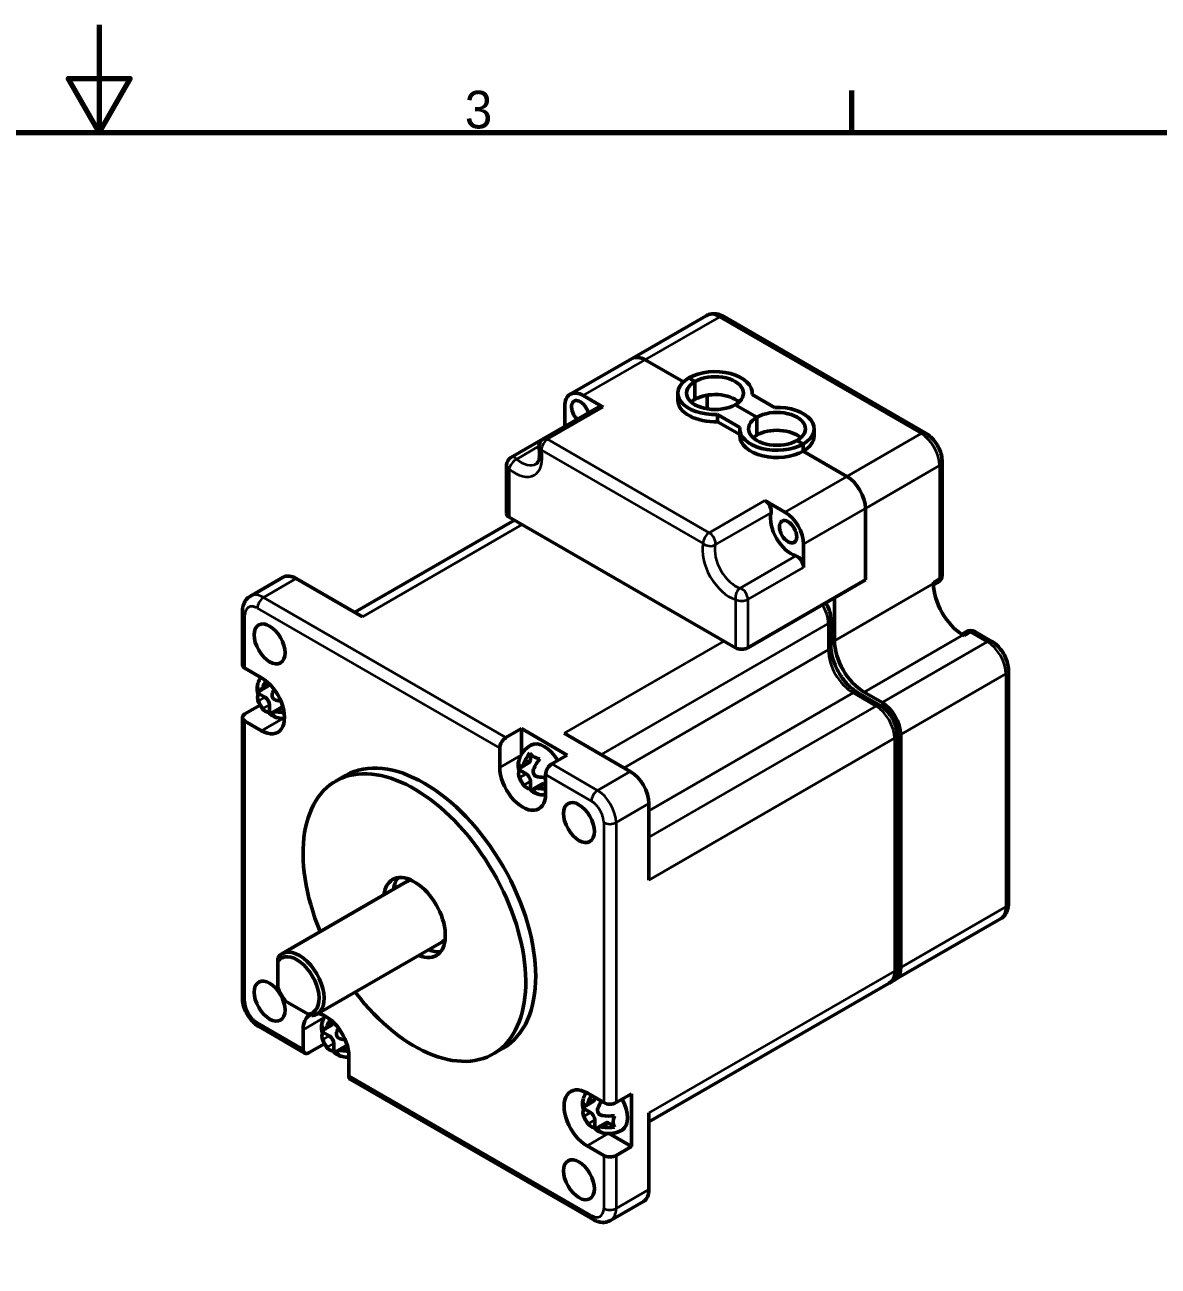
# Model space of a CAD drawing. Header units: millimetres. Extents: x -2 to 1336, y -106 to 364.
# Drawn here: x 248.1 to 377.6, y 222 to 363.9 of the extents above; entities that cross this region are included whole.
import ezdxf

# ---------------------------------------------------------------- set-up
doc = ezdxf.new("R2010")
doc.units = ezdxf.units.MM
doc.header["$LTSCALE"] = 1.2
doc.layers.get('0').update_dxf_attribs({"lineweight": 25})
for name, color, linetype, lineweight in [('경계(ISO)', 7, 'Continuous', 70), ('외형선(ISO)', 7, 'Continuous', 50), ('좁은 외형선(ISO)', 7, 'Continuous', 35)]:
    doc.layers.add(name, color=color, linetype=linetype, lineweight=lineweight)
doc.styles.get("Standard").update_dxf_attribs({"font": ''})
doc.styles.get('Standard').set_extended_font_data('Gulim')

# ---------------------------------------------------------------- blocks, each defined once
blk = doc.blocks.new('경계 Default Border')
at = {"layer": '경계(ISO)'}
blk.add_line((280, 287), (280, 290.9), dxfattribs=at)
at = {"layer": '경계(ISO)', "flags": 128}
for points in [[(210, 297), (210, 287), (207.11, 292), (212.89, 292), (210, 287)], [(10, 10), (10, 287), (410, 287), (410, 10), (10, 10)]]:
    blk.add_lwpolyline(points, dxfattribs=at)
at = {"layer": '경계(ISO)', "insert": (244.01, 287.32), "char_height": 3.5, "attachment_point": 7}
blk.add_mtext('3', dxfattribs=at)

msp = doc.modelspace()

# ---------------------------------------------------------------- linework, layer by layer
at = {"layer": '외형선(ISO)', "color": 0}
for p, q in [((325.945, 330.657), (317.46, 325.758)), ((350.997, 317.249), (327.945, 330.558)), ((317.46, 325.758), (310.389, 321.676)), ((323.322, 323.091), (318.96, 325.61)), ((318.96, 325.61), (323.322, 323.091)), ((323.945, 323.548), (324.652, 323.14)), ((324.652, 323.14), (323.945, 323.548)), ((324.652, 321.098), (324.652, 323.14)), ((324.652, 323.14), (324.652, 321.098)), ((314.175, 320.207), (311.889, 321.527)), ((322.7, 320.996), (322.7, 321.813)), ((326.031, 320.221), (326.031, 321.571)), ((333.741, 320.179), (331.191, 321.651)), ((331.2, 321.645), (331.2, 321.813)), ((313.675, 320.257), (307.311, 316.582)), ((309.768, 320.302), (309.768, 318)), ((326.031, 320.221), (325.763, 320.066)), ((325.866, 320.044), (326.102, 320.18)), ((326.102, 320.18), (326.031, 320.221)), ((326.102, 320.18), (326.102, 320.002)), ((327.231, 319.364), (329.781, 317.893)), ((327.231, 318.548), (327.231, 319.364)), ((329.248, 320.486), (331.723, 319.057)), ((329.248, 320.486), (331.723, 319.057)), ((329.771, 317.081), (327.231, 318.548)), ((331.723, 317.016), (331.723, 319.057)), ((331.723, 319.057), (331.723, 317.016)), ((303.611, 314.446), (307.311, 316.582)), ((329.771, 317.73), (329.771, 316.914)), ((336.32, 316.404), (337.027, 315.995)), ((336.32, 316.404), (337.027, 315.995)), ((338.271, 316.914), (338.271, 317.73)), ((337.027, 315.179), (337.027, 315.995)), ((337.027, 315.179), (337.027, 315.995)), ((342.012, 312.301), (337.027, 315.179)), ((337.027, 315.179), (342.012, 312.301)), ((303.111, 313.58), (303.111, 308.055)), ((352.911, 301.042), (352.911, 313.934)), ((334.941, 308.218), (332.654, 309.538)), ((344.133, 308.626), (344.133, 300.461)), ((344.133, 308.626), (344.133, 300.461)), ((304.01, 307.297), (285.767, 296.764)), ((329.284, 292.705), (303.404, 307.647)), ((337.062, 301.904), (337.062, 304.544)), ((273.832, 298.61), (277.579, 300.773)), ((286.645, 296.257), (279.079, 300.625)), ((344.133, 300.461), (330.698, 292.705)), ((344.133, 300.461), (340.598, 298.42)), ((351.911, 300.225), (351.911, 300.053)), ((351.914, 299.889), (352.411, 300.175)), ((340.598, 293.521), (340.598, 298.42)), ((272.917, 290.786), (272.917, 296.828)), ((340.183, 295.889), (340.183, 292.868)), ((355.661, 294.546), (355.164, 294.259)), ((355.305, 294.174), (355.454, 294.089)), ((356.661, 294.546), (358.563, 293.448)), ((275.119, 289.275), (273.21, 290.378)), ((360.477, 290.133), (360.477, 263.515)), ((274.975, 287.813), (275.858, 288.322)), ((274.978, 289.251), (274.978, 289.357)), ((274.728, 287.417), (274.801, 287.459)), ((274.801, 287.459), (274.801, 287.828)), ((275.508, 287.051), (274.801, 287.459)), ((343.219, 287.61), (345.835, 286.1)), ((346.042, 286.459), (343.992, 287.642)), ((273.21, 285.152), (274.953, 286.158)), ((275.93, 285.335), (276.003, 285.377)), ((276.003, 285.377), (276.003, 286.193)), ((276.323, 285.192), (276.003, 285.377)), ((276.397, 285.351), (277.28, 285.86)), ((272.917, 252.737), (272.917, 284.744)), ((273.21, 284.336), (275.119, 283.233)), ((303.05, 282.458), (304.818, 283.478)), ((304.818, 283.478), (310.051, 280.457)), ((304.818, 283.478), (304.818, 280.514)), ((317.263, 278.579), (309.697, 282.948)), ((347.749, 282.784), (347.749, 256.167)), ((348.164, 282.784), (348.164, 256.167)), ((302.343, 281.233), (302.343, 279.028)), ((305.698, 279.586), (304.815, 279.076)), ((305.843, 279.906), (305.843, 280.571)), ((310.051, 280.457), (308.283, 279.437)), ((284.716, 278.124), (283.585, 277.47)), ((304.568, 278.68), (304.641, 278.722)), ((304.641, 278.722), (304.641, 279.091)), ((305.348, 278.314), (304.641, 278.722)), ((307.576, 276.007), (307.576, 278.212)), ((305.843, 276.64), (305.77, 276.598)), ((305.843, 276.64), (305.843, 277.457)), ((306.163, 276.456), (305.843, 276.64)), ((306.237, 276.614), (307.12, 277.124)), ((307.576, 277.028), (307.47, 277.089)), ((319.384, 266.169), (319.384, 274.905)), ((291.716, 265.999), (277.433, 257.753)), ((347.542, 254.793), (359.563, 261.733)), ((295.716, 259.071), (281.433, 250.824)), ((276.958, 257.299), (276.958, 256.885)), ((276.958, 256.885), (276.958, 253.896)), ((319.384, 238.536), (346.835, 254.385)), ((347.542, 254.793), (346.835, 254.385)), ((277.856, 252.341), (280.444, 250.847)), ((280.444, 250.847), (280.802, 250.64)), ((280.064, 246.401), (274.832, 249.422)), ((279.857, 249.063), (279.857, 246.858)), ((282.082, 248.715), (282.155, 248.757)), ((282.155, 248.757), (282.155, 249.126)), ((282.862, 248.349), (282.155, 248.757)), ((282.329, 249.111), (283.212, 249.62)), ((282.307, 247.456), (280.564, 246.45)), ((283.357, 246.675), (283.357, 247.491)), ((284.634, 247.159), (283.751, 246.649)), ((302.716, 246.947), (301.585, 246.294)), ((283.284, 246.633), (283.357, 246.675)), ((283.677, 246.49), (283.357, 246.675)), ((285.09, 245.879), (284.998, 245.932)), ((285.09, 243.837), (285.09, 246.042)), ((313.015, 227.376), (285.297, 243.38)), ((314.222, 240.735), (312.313, 241.837)), ((313.197, 241.204), (313.197, 241.327)), ((315.637, 240.735), (317.404, 241.755)), ((317.404, 241.755), (317.404, 235.713)), ((311.922, 239.978), (311.995, 240.02)), ((311.995, 240.02), (311.995, 240.389)), ((312.702, 239.612), (311.995, 240.02)), ((312.169, 240.374), (313.052, 240.884)), ((313.197, 237.938), (313.197, 238.755)), ((313.591, 237.912), (314.473, 238.422)), ((315.399, 238.055), (314.823, 238.387)), ((319.384, 230.814), (319.384, 239.551)), ((313.124, 237.896), (313.197, 237.938)), ((313.517, 237.754), (313.197, 237.938)), ((317.404, 235.713), (314.838, 237.195)), ((312.313, 235.795), (314.222, 234.693)), ((317.404, 235.713), (315.637, 234.693)), ((315.015, 227.277), (318.763, 229.441))]:
    msp.add_line(p, q, dxfattribs=at)
for centre, radius, start, end in [((307.811, 315.716), 1, 120, 190.36798), ((304.111, 313.58), 1, 120, 180), ((351.911, 301.042), 1, 300, 0), ((356.161, 293.68), 1, 60, 120), ((277.594, 287.683), 3.05, 147.34238, 161.26179), ((277.594, 287.683), 3.05, 198.73821, 221.26179), ((277.594, 287.683), 3.05, 258.73821, 272.62595), ((307.434, 278.947), 3.05, 120, 161.26179), ((307.434, 278.947), 3.05, 198.73821, 221.26179), ((307.434, 278.947), 3.05, 258.73821, 272.62595), ((284.948, 248.981), 3.05, 147.37405, 161.26179), ((284.948, 248.981), 3.05, 198.73821, 221.26179), ((284.948, 248.981), 3.05, 258.73821, 272.65762), ((314.788, 240.245), 3.05, 147.37405, 161.26179), ((314.788, 240.245), 3.05, 198.73821, 221.26179), ((314.788, 240.245), 3.05, 258.73821, 300)]:
    msp.add_arc(centre, radius, start, end, dxfattribs=at)
for centre, major_axis, start_param, end_param in [((318.96, 323.16), (-1.5, 2.598), 5.4977871, 6.2831853), ((318.96, 323.16), (-1.5, 2.598), 5.4977871, 6.2831853), ((326.95, 321.813), (-4.25, 0), 5.4977871, 7.9201259), ((326.95, 321.813), (4.25, 0), 6.217041, 8.6393798), ((326.95, 321.813), (3.25, 0), 5.4977871, 8.6393798), ((311.889, 319.078), (-1.5, 2.598), 5.4977871, 7.0685835), ((326.95, 321.813), (-3.25, 0), 5.4977871, 8.6393798), ((311.535, 319.69), (-0.7, 1.212), 4.2857638, 8.2806068), ((326.95, 320.996), (-4.25, 0), 0, 1.6369406), ((326.95, 319.772), (-3.25, 0), 5.4977871, 5.7080739), ((326.95, 319.772), (-3.25, 0), 3.7167041, 5.4977871), ((314.175, 319.391), (-0.5, 0.866), 5.4977871, 6.2831853), ((334.021, 317.73), (3.25, 0), 5.4977871, 8.6393798), ((334.021, 317.73), (4.25, 0), 5.4977871, 7.9201259), ((334.021, 317.73), (-4.25, 0), 6.217041, 8.6393798), ((334.021, 317.73), (-3.25, 0), 5.4977871, 8.6393798), ((334.021, 316.914), (-4.25, 0), 0, 2.3561945), ((334.021, 315.689), (-3.25, 0), 5.4977871, 5.7080739), ((334.021, 315.689), (-3.25, 0), 3.7167041, 5.4977871), ((334.021, 316.914), (4.25, 0), 5.4977871, 6.2831853), ((342.012, 309.851), (1.5, -2.598), 0.7853982, 2.3561945), ((342.012, 309.851), (-1.5, 2.598), 3.9269908, 5.4977871), ((332.654, 308.722), (0.5, -0.866), 0.5534386, 2.3561945), ((304.111, 308.055), (-1, 0), 0, 0.7853982), ((335.648, 306.177), (-1.675, 2.901), 0.5534386, 2.5881541), ((334.941, 305.769), (1.5, -2.598), 0.7853982, 2.3561945), ((336.355, 302.312), (0.5, -0.866), 0.7853982, 2.5881541), ((279.079, 298.175), (-1.5, 2.598), 5.4977871, 6.2831853), ((355.305, 298.094), (2.4, -4.157), 3.9269908, 5.4977871), ((329.991, 293.113), (-1, 0), 0.7853982, 2.3561945), ((343.992, 291.562), (2.4, -4.157), 3.9269908, 5.4977871), ((273.917, 290.786), (-1, 0), 0, 0.7853982), ((275.827, 288.704), (-0.874, -1.513), 5.1188275, 5.9734086), ((277.594, 288.336), (-2.943, 0), 6.0897819, 6.5338087), ((275.119, 286.254), (1.85, -3.204), 5.4977871, 8.6393798), ((277.029, 288.01), (1.472, 2.549), 1.5382299, 1.8214198), ((275.508, 288.928), (0.35, -0.606), 0, 0.6903807), ((277.594, 287.03), (-2.943, 0), 6.0537134, 6.5338088), ((275.508, 286.479), (-0.35, 0.606), 3.9269919, 5.4977871), ((278.16, 287.357), (-1.472, -2.549), 4.8096804, 4.9630124), ((277.594, 288.336), (2.943, 0), 4.4617655, 4.6150976), ((273.917, 284.744), (-1, 0), 5.4977871, 7.0685835), ((277.029, 288.01), (-1.472, -2.549), 6.0325615, 6.5126572), ((277.594, 285.642), (-1.747, 0), 0.3097767, 1.1643578), ((277.594, 287.03), (-2.943, 0), 1.3201728, 1.6033627), ((277.63, 285.254), (-0.35, 0.606), 5.5928046, 6.2831853), ((346.042, 284.009), (1.5, -2.598), 0.7853982, 2.3561945), ((278.16, 287.357), (-1.472, -2.549), 6.0325618, 6.4765888), ((277.594, 287.683), (1.85, -3.204), 5.5170578, 5.5504777), ((303.05, 281.641), (-0.5, -0.866), 3.9269908, 5.4977871), ((293.716, 262.535), (-9, 15.588), 3.1415927, 6.2831853), ((307.434, 278.947), (-1.525, 2.641), 4.712389, 6.2831853), ((292.585, 261.882), (9, -15.588), 4.9364821, 10.7714812), ((305.666, 279.967), (-0.874, -1.513), 5.1188275, 5.9734086), ((307.434, 279.6), (-2.943, 0), 6.0897819, 6.5338088), ((306.869, 279.273), (1.472, 2.549), 1.3413244, 1.8214198), ((305.348, 280.192), (0.35, -0.606), 0, 0.7853982), ((307.434, 280.988), (-1.747, 0), 0.3097767, 1.2610197), ((308, 278.62), (-1.472, -2.549), 4.4829171, 4.9630123), ((304.959, 277.518), (1.85, -3.204), 3.9269908, 7.0685835), ((307.434, 278.294), (-2.943, 0), 6.0537134, 6.5338088), ((305.348, 277.742), (-0.35, 0.606), 3.9269908, 5.4977871), ((308.283, 278.62), (-0.5, -0.866), 3.9269908, 5.4977871), ((317.263, 276.13), (-1.5, 2.598), 3.9269908, 5.4977871), ((306.869, 279.273), (-1.472, -2.549), 6.0325618, 6.5126572), ((307.434, 279.6), (2.943, 0), 4.4617655, 4.7604575), ((307.434, 278.294), (-2.943, 0), 1.3201728, 1.6188648), ((307.47, 276.518), (-0.35, 0.606), 5.4977871, 6.2831853), ((307.434, 276.906), (-1.747, 0), 0.3097767, 1.1643578), ((308, 278.62), (-1.472, -2.549), 6.0325618, 6.4765888), ((307.434, 278.947), (1.85, -3.204), 5.5170578, 5.5504777), ((292.585, 261.882), (2.5, -4.33), 5.6396842, 10.0682791), ((293.716, 262.535), (-2.5, 4.33), 0.2282509, 0.6435011), ((293.716, 262.535), (-2, 3.464), 6.0671674, 6.2831853), ((279.433, 254.289), (-2, 3.464), 2.861555, 6.563223), ((293.716, 262.535), (2.5, -4.33), 5.6396842, 6.0549344), ((293.716, 262.535), (2, -3.464), 0, 0.2160179), ((279.15, 254.125), (-1.8, 3.118), 2.8895397, 6.5352382), ((346.042, 257.391), (1.5, -2.598), 6.0757398, 7.0685835), ((279.15, 254.125), (-1.8, 3.118), 1.3187434, 1.8228492), ((282.473, 247.552), (-1.85, 3.204), 0.0062091, 0.7853982), ((282.473, 247.552), (1.85, -3.204), 0.7853982, 2.7056261), ((283.18, 250.002), (-0.874, -1.513), 5.1188275, 5.9734086), ((284.948, 249.635), (-2.943, 0), 6.0897819, 6.5338087), ((284.948, 248.981), (1.85, -3.204), 3.8743002, 3.9077202), ((284.383, 249.308), (1.472, 2.549), 1.5382299, 1.8214198), ((282.862, 250.227), (0.35, -0.606), 0, 0.6903807), ((284.948, 248.328), (-2.943, 0), 6.0537134, 6.5338088), ((282.862, 247.777), (-0.35, 0.606), 3.9269908, 5.4977871), ((285.514, 248.655), (-1.472, -2.549), 4.8096804, 4.9630125), ((280.564, 247.267), (-0.5, -0.866), 5.4977871, 7.0685835), ((284.383, 249.308), (-1.472, -2.549), 6.0325618, 6.5126572), ((284.948, 249.635), (2.943, 0), 4.4617655, 4.6150976), ((284.984, 246.552), (-0.35, 0.606), 5.5928046, 6.2831853), ((284.948, 246.94), (-1.747, 0), 0.3097767, 1.1643578), ((285.514, 248.655), (-1.472, -2.549), 6.0325618, 6.4765888), ((284.948, 248.328), (-2.943, 0), 1.3201726, 1.6033627), ((285.797, 244.246), (-0.5, -0.866), 5.4977871, 6.2831853), ((312.313, 238.816), (-1.85, 3.204), 5.4977871, 8.6393798), ((314.788, 240.898), (-2.943, 0), 6.0897819, 6.5338088), ((314.788, 240.245), (1.85, -3.204), 3.8743002, 3.9077202), ((314.222, 240.571), (1.472, 2.549), 1.5227278, 1.8214198), ((312.702, 241.49), (0.35, -0.606), 0, 0.7853982), ((313.02, 241.265), (-0.874, -1.513), 5.1188275, 5.9734086), ((314.788, 239.592), (-2.943, 0), 6.0537134, 6.5338088), ((315.354, 239.918), (-1.472, -2.549), 4.6643205, 4.9630128), ((314.93, 241.143), (-1, 0), 0.7853982, 2.3561945), ((314.788, 240.245), (1.525, -2.641), 0, 1.5707963), ((312.702, 239.041), (-0.35, 0.606), 3.9269908, 5.4977871), ((314.788, 240.898), (2.943, 0), 4.4617655, 4.9418609), ((314.823, 237.816), (-0.35, 0.606), 5.4977871, 6.2831853), ((316.556, 239.224), (-0.874, -1.513), 5.0221657, 5.9734086), ((314.222, 240.571), (-1.472, -2.549), 6.0325618, 6.5126572), ((314.788, 238.204), (-1.747, 0), 0.3097767, 1.1643578), ((315.354, 239.918), (-1.472, -2.549), 6.0325618, 6.4765888), ((314.788, 239.592), (-2.943, 0), 1.3201728, 1.8002682), ((314.93, 235.101), (-1, 0), 0.7853982, 2.3561945), ((317.263, 232.039), (1.5, -2.598), 0, 0.7853982)]:
    msp.add_ellipse(centre, major_axis=major_axis, ratio=0.5773503, start_param=start_param, end_param=end_param, dxfattribs=at)
for centre, major_axis in [((335.294, 305.973), (-0.7, 1.212)), ((276.039, 293.154), (1.25, -2.165)), ((311.394, 272.741), (1.25, -2.165)), ((276.039, 252.329), (1.25, -2.165)), ((311.394, 231.917), (1.25, -2.165))]:
    msp.add_ellipse(centre, major_axis=major_axis, ratio=0.5773503, dxfattribs=at)
for points, knots in [([(327.945, 330.558), (327.832, 330.623), (327.714, 330.681), (327.468, 330.778), (327.34, 330.818), (327.073, 330.872), (326.934, 330.886), (326.65, 330.883), (326.505, 330.865), (326.217, 330.79), (326.076, 330.733), (325.945, 330.657)], [0, 0, 0, 0, 0.15707963, 0.15707963, 0.31415927, 0.31415927, 0.4712389, 0.4712389, 0.62831853, 0.62831853, 0.78539816, 0.78539816, 0.78539816, 0.78539816]), ([(352.911, 313.934), (352.911, 314.195), (352.876, 314.456), (352.752, 314.971), (352.662, 315.224), (352.436, 315.713), (352.3, 315.948), (351.99, 316.388), (351.815, 316.592), (351.432, 316.958), (351.224, 317.118), (350.997, 317.249)], [4.712389, 4.712389, 4.712389, 4.712389, 5.0265482, 5.0265482, 5.3407075, 5.3407075, 5.6548668, 5.6548668, 5.969026, 5.969026, 6.2831853, 6.2831853, 6.2831853, 6.2831853]), ([(306.828, 315.536), (306.867, 315.321), (306.888, 315.117), (306.897, 314.743), (306.885, 314.573), (306.836, 314.28), (306.799, 314.158), (306.716, 313.963), (306.67, 313.892), (306.581, 313.787), (306.539, 313.753), (306.493, 313.727)], [6.0512257, 6.0512257, 6.0512257, 6.0512257, 6.2546973, 6.2546973, 6.4581688, 6.4581688, 6.6616404, 6.6616404, 6.8651119, 6.8651119, 7.0685835, 7.0685835, 7.0685835, 7.0685835]), ([(272.917, 296.828), (272.917, 296.959), (272.926, 297.09), (272.965, 297.352), (272.995, 297.482), (273.082, 297.74), (273.139, 297.868), (273.283, 298.112), (273.372, 298.229), (273.58, 298.44), (273.701, 298.534), (273.832, 298.61)], [3.14159265, 3.14159265, 3.14159265, 3.14159265, 3.29867229, 3.29867229, 3.45575192, 3.45575192, 3.61283155, 3.61283155, 3.76991118, 3.76991118, 3.92699082, 3.92699082, 3.92699082, 3.92699082]), ([(339.599, 297.844), (339.681, 297.708), (339.755, 297.567), (339.934, 297.18), (340.024, 296.926), (340.148, 296.412), (340.183, 296.151), (340.183, 295.889)], [5.47034983, 5.47034983, 5.47034983, 5.47034983, 5.65486678, 5.65486678, 5.96902604, 5.96902604, 6.28318531, 6.28318531, 6.28318531, 6.28318531]), ([(340.183, 292.868), (340.183, 292.568), (340.22, 292.231), (340.377, 291.51), (340.499, 291.126), (340.821, 290.355), (341.022, 289.969), (341.485, 289.241), (341.746, 288.9), (342.291, 288.305), (342.576, 288.05), (342.978, 287.758), (343.1, 287.679), (343.219, 287.61)], [3.1415927, 3.1415927, 3.1415927, 3.1415927, 3.4210645, 3.4210645, 3.7079408, 3.7079408, 4.0004974, 4.0004974, 4.2942545, 4.2942545, 4.5843858, 4.5843858, 4.712389, 4.712389, 4.712389, 4.712389]), ([(360.477, 290.133), (360.477, 290.394), (360.442, 290.655), (360.318, 291.17), (360.228, 291.423), (360.002, 291.912), (359.866, 292.147), (359.556, 292.587), (359.381, 292.792), (358.998, 293.157), (358.79, 293.317), (358.563, 293.448)], [4.712389, 4.712389, 4.712389, 4.712389, 5.0265482, 5.0265482, 5.3407075, 5.3407075, 5.6548668, 5.6548668, 5.969026, 5.969026, 6.2831853, 6.2831853, 6.2831853, 6.2831853]), ([(274.743, 287.915), (274.766, 287.863), (274.8, 287.82), (274.881, 287.781), (274.929, 287.785), (275.022, 287.84), (275.072, 287.891), (275.163, 288.029), (275.204, 288.115), (275.238, 288.201)], [0.26918417, 0.26918417, 0.26918417, 0.26918417, 0.29731534, 0.29731534, 0.32544651, 0.32544651, 0.35357767, 0.35357767, 0.38170884, 0.38170884, 0.38170884, 0.38170884]), ([(275.238, 285.751), (275.204, 285.798), (275.163, 285.86), (275.072, 286.007), (275.022, 286.09), (274.929, 286.253), (274.881, 286.337), (274.8, 286.489), (274.766, 286.556), (274.743, 286.609)], [0.14468992, 0.14468992, 0.14468992, 0.14468992, 0.172821, 0.172821, 0.20095217, 0.20095217, 0.22908334, 0.22908334, 0.2572145, 0.2572145, 0.2572145, 0.2572145]), ([(276.369, 287.548), (276.336, 287.462), (276.315, 287.364), (276.322, 287.169), (276.35, 287.073), (276.444, 286.911), (276.513, 286.839), (276.678, 286.735), (276.774, 286.704), (276.864, 286.69)], [0.26918417, 0.26918417, 0.26918417, 0.26918417, 0.29731534, 0.29731534, 0.32544651, 0.32544651, 0.35357767, 0.35357767, 0.38170884, 0.38170884, 0.38170884, 0.38170884]), ([(276.864, 285.384), (276.774, 285.397), (276.678, 285.405), (276.513, 285.395), (276.444, 285.378), (276.35, 285.324), (276.322, 285.285), (276.315, 285.195), (276.336, 285.145), (276.369, 285.098)], [0, 0, 0, 0, 0.02813117, 0.02813117, 0.05626233, 0.05626233, 0.0843935, 0.0843935, 0.11252467, 0.11252467, 0.11252467, 0.11252467]), ([(345.835, 286.1), (346.062, 285.969), (346.27, 285.808), (346.653, 285.443), (346.828, 285.239), (347.139, 284.799), (347.274, 284.564), (347.5, 284.075), (347.59, 283.821), (347.714, 283.307), (347.749, 283.046), (347.749, 282.784)], [4.712389, 4.712389, 4.712389, 4.712389, 5.0265482, 5.0265482, 5.3407075, 5.3407075, 5.6548668, 5.6548668, 5.969026, 5.969026, 6.2831853, 6.2831853, 6.2831853, 6.2831853]), ([(304.583, 279.179), (304.606, 279.126), (304.64, 279.083), (304.721, 279.045), (304.768, 279.049), (304.862, 279.103), (304.912, 279.155), (305.003, 279.293), (305.044, 279.379), (305.078, 279.464)], [0, 0, 0, 0, 0.02813117, 0.02813117, 0.05626233, 0.05626233, 0.0843935, 0.0843935, 0.11252467, 0.11252467, 0.11252467, 0.11252467]), ([(306.209, 278.811), (306.176, 278.726), (306.155, 278.627), (306.162, 278.433), (306.19, 278.337), (306.284, 278.174), (306.353, 278.102), (306.518, 277.999), (306.613, 277.967), (306.704, 277.954)], [0.14468983, 0.14468983, 0.14468983, 0.14468983, 0.172821, 0.172821, 0.20095217, 0.20095217, 0.22908334, 0.22908334, 0.2572145, 0.2572145, 0.2572145, 0.2572145]), ([(305.078, 277.015), (305.044, 277.061), (305.003, 277.124), (304.912, 277.27), (304.862, 277.354), (304.768, 277.516), (304.721, 277.601), (304.64, 277.752), (304.606, 277.82), (304.583, 277.872)], [0.41385363, 0.41385363, 0.41385363, 0.41385363, 0.4419848, 0.4419848, 0.47011596, 0.47011596, 0.49824713, 0.49824713, 0.5263783, 0.5263783, 0.5263783, 0.5263783]), ([(306.704, 276.647), (306.613, 276.661), (306.518, 276.668), (306.353, 276.658), (306.284, 276.641), (306.19, 276.587), (306.162, 276.548), (306.155, 276.458), (306.176, 276.408), (306.209, 276.362)], [0, 0, 0, 0, 0.02813117, 0.02813117, 0.05626233, 0.05626233, 0.0843935, 0.0843935, 0.11252467, 0.11252467, 0.11252467, 0.11252467]), ([(359.563, 261.733), (359.694, 261.809), (359.814, 261.903), (360.023, 262.114), (360.111, 262.231), (360.256, 262.475), (360.313, 262.603), (360.399, 262.861), (360.429, 262.991), (360.468, 263.253), (360.477, 263.384), (360.477, 263.515)], [3.92699082, 3.92699082, 3.92699082, 3.92699082, 4.08407045, 4.08407045, 4.24115008, 4.24115008, 4.39822972, 4.39822972, 4.55530935, 4.55530935, 4.71238898, 4.71238898, 4.71238898, 4.71238898]), ([(347.749, 256.167), (347.749, 256.036), (347.741, 255.905), (347.702, 255.643), (347.671, 255.512), (347.585, 255.254), (347.528, 255.127), (347.383, 254.882), (347.295, 254.765), (347.086, 254.554), (346.966, 254.461), (346.835, 254.385)], [6.28318531, 6.28318531, 6.28318531, 6.28318531, 6.44026494, 6.44026494, 6.59734457, 6.59734457, 6.75442421, 6.75442421, 6.91150384, 6.91150384, 7.06858347, 7.06858347, 7.06858347, 7.06858347]), ([(274.832, 249.422), (274.605, 249.553), (274.396, 249.713), (274.013, 250.078), (273.839, 250.283), (273.528, 250.723), (273.392, 250.958), (273.167, 251.447), (273.077, 251.7), (272.952, 252.215), (272.917, 252.476), (272.917, 252.737)], [1.5707963, 1.5707963, 1.5707963, 1.5707963, 1.8849556, 1.8849556, 2.1991149, 2.1991149, 2.5132741, 2.5132741, 2.8274334, 2.8274334, 3.1415927, 3.1415927, 3.1415927, 3.1415927]), ([(282.097, 249.213), (282.12, 249.161), (282.154, 249.118), (282.235, 249.079), (282.282, 249.083), (282.376, 249.138), (282.426, 249.189), (282.517, 249.327), (282.558, 249.414), (282.592, 249.499)], [0.41385363, 0.41385363, 0.41385363, 0.41385363, 0.4419848, 0.4419848, 0.47011596, 0.47011596, 0.49824713, 0.49824713, 0.5263783, 0.5263783, 0.5263783, 0.5263783]), ([(283.723, 248.846), (283.69, 248.76), (283.669, 248.662), (283.676, 248.467), (283.704, 248.371), (283.798, 248.209), (283.867, 248.137), (284.032, 248.033), (284.127, 248.002), (284.218, 247.988)], [0.14468983, 0.14468983, 0.14468983, 0.14468983, 0.172821, 0.172821, 0.20095217, 0.20095217, 0.22908334, 0.22908334, 0.2572145, 0.2572145, 0.2572145, 0.2572145]), ([(282.592, 247.049), (282.558, 247.096), (282.517, 247.158), (282.426, 247.305), (282.376, 247.388), (282.282, 247.551), (282.235, 247.635), (282.154, 247.787), (282.12, 247.854), (282.097, 247.907)], [0, 0, 0, 0, 0.02813117, 0.02813117, 0.05626233, 0.05626233, 0.0843935, 0.0843935, 0.11252467, 0.11252467, 0.11252467, 0.11252467]), ([(284.218, 246.682), (284.127, 246.695), (284.032, 246.703), (283.867, 246.693), (283.798, 246.676), (283.704, 246.622), (283.676, 246.583), (283.669, 246.493), (283.69, 246.443), (283.723, 246.396)], [0.26916388, 0.26916388, 0.26916388, 0.26916388, 0.29729496, 0.29729496, 0.32542613, 0.32542613, 0.3535573, 0.3535573, 0.38168846, 0.38168846, 0.38168846, 0.38168846]), ([(311.937, 240.477), (311.96, 240.424), (311.994, 240.381), (312.075, 240.343), (312.122, 240.347), (312.216, 240.401), (312.266, 240.453), (312.357, 240.591), (312.398, 240.677), (312.432, 240.762)], [0.41385363, 0.41385363, 0.41385363, 0.41385363, 0.4419848, 0.4419848, 0.47011596, 0.47011596, 0.49824713, 0.49824713, 0.5263783, 0.5263783, 0.5263783, 0.5263783]), ([(313.563, 240.109), (313.529, 240.024), (313.509, 239.925), (313.516, 239.731), (313.544, 239.635), (313.637, 239.472), (313.707, 239.4), (313.872, 239.297), (313.967, 239.265), (314.058, 239.252)], [0.41385372, 0.41385372, 0.41385372, 0.41385372, 0.4419848, 0.4419848, 0.47011596, 0.47011596, 0.49824713, 0.49824713, 0.5263783, 0.5263783, 0.5263783, 0.5263783]), ([(312.432, 238.313), (312.398, 238.359), (312.357, 238.422), (312.266, 238.568), (312.216, 238.652), (312.122, 238.814), (312.075, 238.899), (311.994, 239.051), (311.96, 239.118), (311.937, 239.17)], [0, 0, 0, 0, 0.02813117, 0.02813117, 0.05626233, 0.05626233, 0.0843935, 0.0843935, 0.11252467, 0.11252467, 0.11252467, 0.11252467]), ([(314.058, 237.945), (313.967, 237.959), (313.872, 237.966), (313.707, 237.956), (313.637, 237.939), (313.544, 237.885), (313.516, 237.846), (313.509, 237.757), (313.529, 237.706), (313.563, 237.66)], [0, 0, 0, 0, 0.02813117, 0.02813117, 0.05626233, 0.05626233, 0.0843935, 0.0843935, 0.11252467, 0.11252467, 0.11252467, 0.11252467]), ([(315.015, 227.277), (314.884, 227.202), (314.743, 227.144), (314.456, 227.069), (314.31, 227.051), (314.026, 227.048), (313.888, 227.063), (313.621, 227.117), (313.493, 227.156), (313.247, 227.253), (313.129, 227.311), (313.015, 227.376)], [0.78539816, 0.78539816, 0.78539816, 0.78539816, 0.9424778, 0.9424778, 1.09955743, 1.09955743, 1.25663706, 1.25663706, 1.41371669, 1.41371669, 1.57079633, 1.57079633, 1.57079633, 1.57079633])]:
    msp.add_open_spline(points, degree=3, knots=knots, dxfattribs=at)
at = {"layer": '좁은 외형선(ISO)', "color": 0}
for p, q in [((318.96, 325.61), (327.445, 330.509)), ((327.445, 330.509), (350.497, 317.2)), ((311.889, 321.527), (318.96, 325.61)), ((307.811, 316.533), (314.175, 320.207)), ((326.29, 305.864), (307.811, 316.533)), ((350.497, 317.2), (342.012, 312.301)), ((304.273, 314.28), (306.812, 315.746)), ((307.104, 315.308), (325.583, 304.639)), ((344.133, 308.626), (352.618, 313.525)), ((352.618, 313.525), (352.618, 300.633)), ((303.404, 313.171), (303.404, 307.647)), ((342.012, 312.301), (334.941, 308.218)), ((332.654, 309.538), (326.29, 305.864)), ((326.978, 304.463), (333.342, 308.137)), ((337.062, 304.544), (344.133, 308.626)), ((304.889, 306.789), (286.645, 296.257)), ((336.192, 303.201), (329.828, 299.526)), ((330.698, 298.23), (337.062, 301.904)), ((279.079, 300.625), (275.332, 298.461)), ((351.911, 300.053), (340.598, 293.521)), ((352.618, 300.633), (351.911, 300.225)), ((275.332, 298.461), (303.05, 282.458)), ((329.284, 298.23), (329.284, 292.705)), ((330.698, 298.23), (330.698, 292.705)), ((274.624, 297.236), (302.343, 281.233)), ((273.21, 290.378), (273.21, 296.42)), ((339.89, 295.481), (313.94, 280.498)), ((339.89, 295.481), (339.89, 292.46)), ((343.992, 287.642), (355.305, 294.174)), ((355.454, 294.089), (356.161, 294.497)), ((356.161, 294.497), (358.063, 293.399)), ((327.94, 293.48), (309.697, 282.948)), ((316.556, 278.988), (339.89, 292.46)), ((358.063, 293.399), (346.042, 286.459)), ((348.164, 282.784), (360.184, 289.725)), ((360.184, 289.725), (360.184, 263.107)), ((275.238, 288.201), (275.968, 288.622)), ((274.743, 286.609), (275.508, 287.051)), ((342.719, 287.561), (319.384, 274.089)), ((342.719, 287.561), (345.335, 286.05)), ((275.238, 285.751), (276.003, 286.193)), ((276.864, 285.384), (277.594, 285.805)), ((345.335, 286.05), (319.384, 271.068)), ((273.21, 252.329), (273.21, 284.336)), ((275.119, 283.233), (277.545, 284.634)), ((347.456, 282.376), (319.384, 266.169)), ((347.456, 282.376), (347.456, 255.758)), ((302.343, 279.028), (304.768, 280.429)), ((305.078, 279.464), (305.843, 279.906)), ((304.583, 277.872), (305.348, 278.314)), ((307.576, 278.212), (312.808, 275.191)), ((308.283, 279.437), (313.515, 276.416)), ((313.515, 276.416), (317.263, 278.579)), ((305.078, 277.015), (305.843, 277.457)), ((306.704, 276.647), (307.47, 277.089)), ((319.384, 274.905), (315.637, 272.741)), ((314.222, 272.741), (314.222, 240.735)), ((315.637, 272.741), (315.637, 240.735)), ((360.184, 263.107), (348.164, 256.167)), ((347.456, 255.758), (319.384, 239.551)), ((279.857, 246.858), (274.624, 249.88)), ((282.282, 250.463), (279.857, 249.063)), ((282.592, 249.499), (283.322, 249.92)), ((282.097, 247.907), (282.862, 248.349)), ((282.592, 247.049), (283.357, 247.491)), ((284.218, 246.682), (284.948, 247.103)), ((312.808, 227.834), (285.09, 243.837)), ((312.432, 240.762), (313.197, 241.204)), ((311.937, 239.17), (312.702, 239.612)), ((312.432, 238.313), (313.197, 238.755)), ((314.058, 237.945), (314.823, 238.387)), ((314.739, 237.195), (312.313, 235.795)), ((314.222, 234.693), (314.222, 228.651)), ((315.637, 234.693), (315.637, 228.651)), ((315.637, 228.651), (319.384, 230.814))]:
    msp.add_line(p, q, dxfattribs=at)
for centre, major_axis, ratio, start_param, end_param in [((327.445, 328.059), (-1.5, 2.598), 0.5773503, 5.4977871, 6.2831853), ((327.445, 329.692), (0.5, 0.866), 0.5773503, 0, 0.7853982), ((307.811, 315.716), (0.5, 0.866), 0.5773503, 0.7853982, 2.3561945), ((307.811, 315.716), (-0.5, 0.866), 0.5773503, 5.4977871, 6.2831853), ((350.497, 316.383), (0.5, 0.866), 0.5773503, 0, 0.7853982), ((350.497, 314.75), (1.5, -2.598), 0.5773503, 0.7853982, 2.3561945), ((304.111, 316.22), (2.175, -3.767), 0.5773503, 5.2658276, 7.300543), ((307.811, 315.716), (-0.984, -0.18), 0.4291634, 0, 0.6934686), ((304.111, 313.58), (-1, 0), 0.5773503, 0, 0.7853982), ((304.111, 313.58), (0.648, 0.762), 0.4291634, 0.8773278, 2.4481241), ((304.111, 313.58), (-0.5, 0.866), 0.5773503, 5.2658276, 6.2831853), ((304.818, 316.628), (1.675, -2.901), 0.5773503, 5.2658276, 6.2831853), ((351.911, 313.934), (1, 0), 0.5773503, 5.4977871, 6.2831853), ((326.29, 305.048), (-0.5, -0.866), 0.5773503, 3.9269908, 5.4977871), ((326.29, 305.048), (-0.5, 0.866), 0.5773503, 3.6950312, 5.4977871), ((328.577, 302.094), (2.175, -3.767), 0.5773503, 3.6950312, 5.7297467), ((326.29, 305.048), (0.974, -0.226), 0.6946118, 4.0731686, 5.6439649), ((329.284, 302.503), (-1.675, 2.901), 0.5773503, 0.5534386, 2.5881541), ((351.911, 301.042), (1, 0), 0.5773503, 5.4977871, 6.2831853), ((329.991, 298.638), (-0.291, -0.957), 0.6946118, 3.780813, 5.3516094), ((329.991, 298.638), (-0.5, 0.866), 0.5773503, 3.9269908, 5.7297467), ((351.911, 301.042), (0.5, -0.866), 0.5773503, 0, 0.7853982), ((275.332, 296.012), (-1.5, 2.598), 0.5773503, 5.4977871, 6.2831853), ((275.332, 297.645), (0.5, 0.866), 0.5773503, 0.7853982, 2.3561945), ((329.991, 298.638), (1, 0), 0.5773503, 3.9269908, 5.4977871), ((273.917, 296.828), (-1, 0), 0.5773503, 0, 0.7853982), ((337.769, 296.706), (1.5, -2.598), 0.5773503, 0.7853982, 1.5943687), ((339.183, 295.889), (1, 0), 0.5773503, 5.4977871, 6.2831853), ((356.161, 293.68), (-0.5, 0.866), 0.5773503, 5.4977871, 6.2831853), ((356.161, 293.68), (0.5, 0.866), 0.5773503, 0, 0.7853982), ((339.183, 292.868), (1, 0), 0.5773503, 5.4977871, 6.2831853), ((342.719, 290.827), (2, -3.464), 0.5773503, 3.9269908, 5.4977871), ((358.063, 292.582), (0.5, 0.866), 0.5773503, 0, 0.7853982), ((358.063, 290.949), (1.5, -2.598), 0.5773503, 0.7853982, 2.3561945), ((359.477, 290.133), (1, 0), 0.5773503, 5.4977871, 6.2831853), ((342.719, 286.744), (0.5, 0.866), 0.5773503, 0, 0.7853982), ((345.335, 285.234), (0.5, 0.866), 0.5773503, 0, 0.7853982), ((345.335, 283.601), (1.5, -2.598), 0.5773503, 0.7853982, 2.3561945), ((346.749, 282.784), (1, 0), 0.5773503, 5.4977871, 6.2831853), ((313.515, 275.599), (0.5, 0.866), 0.5773503, 0.7853982, 2.3561945), ((313.515, 273.966), (1.5, -2.598), 0.5773503, 0.7853982, 2.3561945), ((314.93, 273.15), (1, 0), 0.5773503, 3.9269908, 5.4977871), ((358.063, 264.331), (1.5, -2.598), 0.5773503, 0, 0.7853982), ((359.477, 263.515), (1, 0), 0.5773503, 5.4977871, 6.2831853), ((345.335, 256.983), (1.5, -2.598), 0.5773503, 0, 0.7853982), ((346.749, 256.167), (1, 0), 0.5773503, 5.4977871, 6.2831853), ((273.917, 252.737), (-1, 0), 0.5773503, 0, 0.7853982), ((275.332, 250.288), (-0.5, -0.866), 0.5773503, 5.4977871, 6.2831853), ((312.808, 229.467), (1, -1.732), 0.5773503, 5.4977871, 7.0685835), ((314.93, 229.059), (1, 0), 0.5773503, 3.9269908, 5.4977871), ((313.515, 229.875), (1.5, -2.598), 0.5773503, 0, 0.7853982), ((313.515, 228.242), (-0.5, -0.866), 0.5773503, 5.4977871, 6.2831853)]:
    msp.add_ellipse(centre, major_axis=major_axis, ratio=ratio, start_param=start_param, end_param=end_param, dxfattribs=at)
for points in [[(274.624, 297.236), (274.585, 297.259), (274.545, 297.28), (274.466, 297.318), (274.426, 297.335), (274.348, 297.365), (274.309, 297.378), (274.232, 297.399), (274.194, 297.408), (274.15, 297.416), (274.142, 297.417), (274.129, 297.419), (274.123, 297.42), (274.113, 297.421), (274.108, 297.422), (274.065, 297.427), (274.026, 297.429), (273.951, 297.429), (273.914, 297.426), (273.842, 297.416), (273.807, 297.409), (273.739, 297.389), (273.707, 297.377), (273.658, 297.354), (273.641, 297.345), (273.596, 297.319), (273.57, 297.301), (273.519, 297.261), (273.494, 297.239), (273.449, 297.191), (273.427, 297.165), (273.387, 297.11), (273.368, 297.08), (273.342, 297.032), (273.332, 297.013), (273.321, 296.989), (273.318, 296.982), (273.313, 296.972), (273.311, 296.968), (273.295, 296.929), (273.282, 296.894), (273.259, 296.819), (273.249, 296.78), (273.233, 296.7), (273.226, 296.659), (273.216, 296.574), (273.213, 296.531), (273.211, 296.464), (273.21, 296.442), (273.21, 296.42)], [(314.222, 272.741), (314.222, 272.787), (314.221, 272.834), (314.214, 272.929), (314.209, 272.978), (314.196, 273.076), (314.187, 273.126), (314.168, 273.226), (314.156, 273.276), (314.14, 273.337), (314.138, 273.347), (314.133, 273.365), (314.131, 273.374), (314.127, 273.388), (314.125, 273.394), (314.108, 273.454), (314.09, 273.509), (314.052, 273.618), (314.032, 273.672), (313.987, 273.781), (313.963, 273.835), (313.912, 273.942), (313.885, 273.995), (313.841, 274.077), (313.825, 274.106), (313.78, 274.184), (313.751, 274.231), (313.691, 274.325), (313.66, 274.371), (313.595, 274.461), (313.562, 274.505), (313.494, 274.591), (313.459, 274.632), (313.404, 274.695), (313.383, 274.718), (313.356, 274.747), (313.349, 274.754), (313.338, 274.766), (313.333, 274.771), (313.292, 274.814), (313.254, 274.851), (313.178, 274.921), (313.14, 274.955), (313.062, 275.018), (313.023, 275.048), (312.945, 275.105), (312.906, 275.132), (312.847, 275.168), (312.828, 275.18), (312.808, 275.191)], [(273.21, 252.329), (273.21, 252.283), (273.212, 252.236), (273.219, 252.141), (273.224, 252.093), (273.237, 251.994), (273.245, 251.945), (273.265, 251.844), (273.277, 251.794), (273.292, 251.733), (273.295, 251.723), (273.3, 251.705), (273.302, 251.697), (273.306, 251.683), (273.308, 251.677), (273.325, 251.616), (273.342, 251.562), (273.38, 251.453), (273.401, 251.398), (273.446, 251.289), (273.47, 251.235), (273.521, 251.128), (273.547, 251.075), (273.591, 250.993), (273.608, 250.964), (273.652, 250.886), (273.682, 250.839), (273.742, 250.745), (273.773, 250.699), (273.838, 250.609), (273.871, 250.565), (273.939, 250.48), (273.973, 250.438), (274.029, 250.375), (274.049, 250.352), (274.077, 250.323), (274.083, 250.316), (274.095, 250.304), (274.1, 250.299), (274.141, 250.256), (274.178, 250.22), (274.254, 250.15), (274.293, 250.116), (274.37, 250.052), (274.409, 250.022), (274.488, 249.965), (274.527, 249.939), (274.586, 249.902), (274.605, 249.891), (274.624, 249.88)]]:
    msp.add_open_spline(points, degree=3, knots=[0, 0, 0, 0, 0.0553947, 0.0553947, 0.1116294, 0.1116294, 0.1679183, 0.1679183, 0.2237439, 0.2237439, 0.234375, 0.234375, 0.2438059, 0.2438059, 0.25, 0.25, 0.3043575, 0.3043575, 0.3596526, 0.3596526, 0.4149646, 0.4149646, 0.469626, 0.469626, 0.5, 0.5, 0.5509638, 0.5509638, 0.6026576, 0.6026576, 0.6543477, 0.6543477, 0.7054809, 0.7054809, 0.734375, 0.734375, 0.7434998, 0.7434998, 0.75, 0.75, 0.805602, 0.805602, 0.8618188, 0.8618188, 0.9179211, 0.9179211, 0.9732828, 0.9732828, 1, 1, 1, 1], dxfattribs=at)

# ---------------------------------------------------------------- block references
at = {"color": 0, "xscale": 1.2289725, "yscale": 1.2289725, "zscale": 1.2289725}
msp.add_blockref('경계 Default Border', (-1.534, -1.105), dxfattribs=at)

doc.saveas('drawing.dxf')
